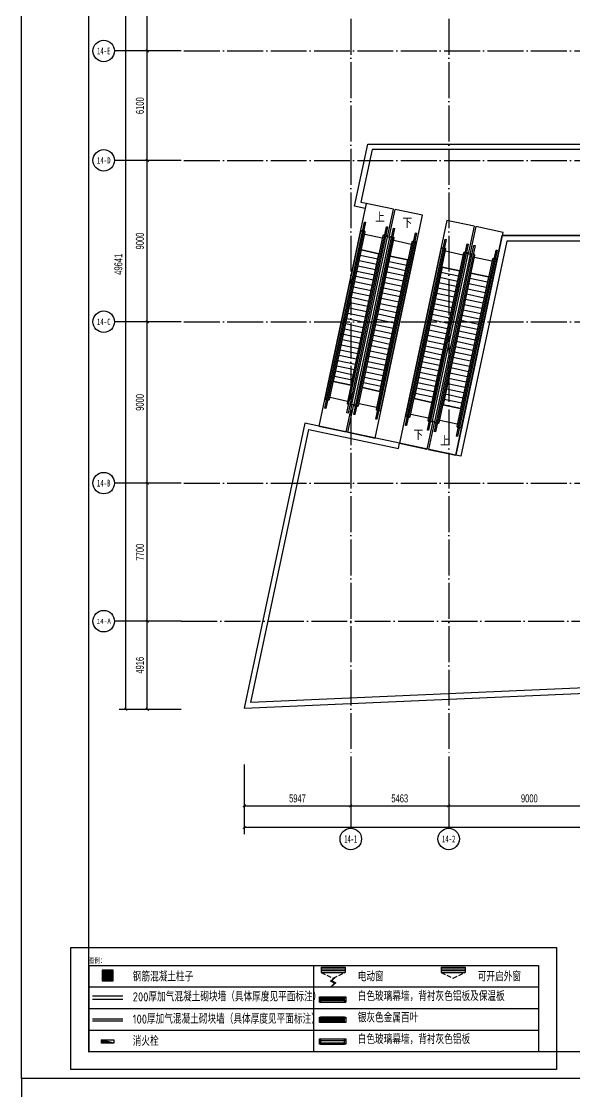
# Model space of a CAD drawing. Extents: x -409435 to 356702, y -107829 to 330904.
# Drawn here: x -18437 to 12425, y 241067 to 300749 of the extents above; entities that cross this region are included whole.
import ezdxf
from ezdxf.enums import TextEntityAlignment as Align
from ezdxf.xclip import XClip

# ---------------------------------------------------------------- set-up
doc = ezdxf.new("R2010")
doc.units = 0
doc.header["$LTSCALE"] = 1000
doc.header["$MEASUREMENT"] = 0
doc.header["$XCLIPFRAME"] = 0
for name, pattern in [('104-14# 核心筒$0$DOTE', [2.42, 2, -0.2, 0.02, -0.2]), ('X-平面图例$0$109-34 轴网$0$L1$0$$AUDIT_BAD_LTYPE1', [0]), ('X-平面图例$0$DASH', [0.35, 0.25, -0.1])]:
    doc.linetypes.add(name, pattern=pattern)
for name, color, linetype in [('104-14# 核心筒$0$01-标注_轴线坐标', 132, 'Continuous'), ('104-14# 核心筒$0$A_AXIS-轴线', 36, '104-14# 核心筒$0$DOTE'), ('104-14# 核心筒$0$AXIS_TEXT', 7, 'Continuous'), ('AXIS_TEXT', 7, 'Continuous'), ('PUB_HATCH', 8, 'Continuous'), ('X-104 14#平面$0$01-标注_符号', 200, 'Continuous'), ('X-104 14#平面$0$02-TEXT_标注', 130, 'Continuous'), ('X-104 14#平面$0$A-E_楼梯', 171, 'Continuous'), ('X-104 14#平面$0$A-O_屋面', 201, 'Continuous'), ('X-平面图例$0$03-表格_197', 197, 'Continuous'), ('X-平面图例$0$04-电动窗', 1, 'Continuous'), ('X-平面图例$0$A-0-图名图例', 2, 'Continuous'), ('X-平面图例$0$A-C_玻璃幕墙', 140, 'Continuous'), ('X-平面图例$0$A-金属背板', 40, 'Continuous'), ('X-平面图例$0$COLUMN', 4, 'Continuous'), ('X-平面图例$0$EQUIP_消火栓', 7, 'Continuous'), ('X-平面图例$0$WAL1', 30, 'Continuous')]:
    doc.layers.add(name, color=color, linetype=linetype)
doc.styles.add('104-14# 核心筒$0$_TCH_AXIS', font='STXIHEI_0.TTF', dxfattribs={"width": 0.8})
doc.styles.add('104-14# 核心筒$0$_TCH_DIM_T3', font='ros.shx', dxfattribs={"width": 0.705882, "bigfont": 'jd.shx'})
doc.styles.add('COMPLEX', font='COMPLEX')
doc.styles.add('X-104 14#平面$0$_TCH_DIM', font='ros.shx', dxfattribs={"width": 0.8, "bigfont": 'jd.shx'})
doc.styles.add('X-平面图例$0$HT_HWXH', font='STXIHEI_0.TTF', dxfattribs={"width": 0.8})
doc.styles.add('X-平面图例$0$Standard', font='gbenor.shx', dxfattribs={"bigfont": 'gbcbig.shx'})
doc.dimstyles.new('104-14# 核心筒$0$_TCH_ARCH&&150', dxfattribs={"dimtxt": 446.25, "dimasz": 150, "dimexe": 375, "dimexo": 450, "dimgap": 189.375, "dimtad": 1, "dimdec": 0, "dimzin": 0, "dimdsep": 46, "dimtxsty": '104-14# 核心筒$0$_TCH_DIM_T3', "dimblk": '104-14# 核心筒$0$_ArchTick', "dimcen": 0.09, "dimclrt": 7, "dimazin": 2, "dimtfac": 1, "dimtdec": 0, "dimtix": 1, "dimtmove": 2, "dimatfit": 3, "dimfxl": 0, "dimtolj": 1, "dimtzin": 0, "dimarcsym": 0})

# ---------------------------------------------------------------- blocks, each defined once
blk = doc.blocks.new('图框-A1+1-4')
for points, const_width in [([(0, 0), (1051, 0), (1051, 594), (0, 594)], 0.05), ([(976, 584), (25, 584), (25, 10), (976, 10)], 0.5)]:
    blk.add_lwpolyline(points, close=True, dxfattribs=dict(const_width=const_width))
at = {"const_width": 0.05}
blk.add_lwpolyline([(0, 297), (2, 297)], dxfattribs=at)
blk = doc.blocks.new('104-14# 核心筒$0$_ArchTick')
at = {"color": 0, "linetype": 'ByBlock', "const_width": 0.4}
blk.add_lwpolyline([(-0.5, -0.5), (0.5, 0.5)], dxfattribs=at)
blk = doc.blocks.new('*D2820')
at = {"layer": '104-14# 核心筒$0$01-标注_轴线坐标', "color": 0, "lineweight": -2, "transparency": 16777216}
for p, q in [((-6010, 259305), (-6010, 256630)), ((-63, 259305), (-63, 256630)), ((-6010, 257005), (-63, 257005))]:
    blk.add_line(p, q, dxfattribs=at)
at = {"layer": 'Defpoints', "color": 0, "transparency": 16777216}
for p in [(-6010, 259755), (-63, 259755), (-63, 257005)]:
    blk.add_point(p, dxfattribs=at)
at = {"layer": '104-14# 核心筒$0$01-标注_轴线坐标', "color": 0, "lineweight": -2, "transparency": 16777216, "xscale": 150, "yscale": 150, "zscale": 150, "rotation": 180}
blk.add_blockref('104-14# 核心筒$0$_ArchTick', (-6010, 257005), dxfattribs=at)
at = {"layer": '104-14# 核心筒$0$01-标注_轴线坐标', "color": 0, "lineweight": -2, "transparency": 16777216, "xscale": 150, "yscale": 150, "zscale": 150}
blk.add_blockref('104-14# 核心筒$0$_ArchTick', (-63, 257005), dxfattribs=at)
at = {"layer": '104-14# 核心筒$0$01-标注_轴线坐标', "color": 7, "transparency": 16777216, "insert": (-3036, 257417), "char_height": 446.2, "attachment_point": 5, "style": '104-14# 核心筒$0$_TCH_DIM_T3'}
blk.add_mtext('\\A1;5947', dxfattribs=at)
blk = doc.blocks.new('*D2821')
at = {"layer": '104-14# 核心筒$0$01-标注_轴线坐标', "color": 0, "lineweight": -2, "transparency": 16777216}
for p, q in [((-63, 259305), (-63, 256630)), ((5400, 259305), (5400, 256630)), ((-63, 257005), (5400, 257005))]:
    blk.add_line(p, q, dxfattribs=at)
at = {"layer": 'Defpoints', "color": 0, "transparency": 16777216}
for p in [(-63, 259755), (5400, 259755), (5400, 257005)]:
    blk.add_point(p, dxfattribs=at)
at = {"layer": '104-14# 核心筒$0$01-标注_轴线坐标', "color": 0, "lineweight": -2, "transparency": 16777216, "xscale": 150, "yscale": 150, "zscale": 150, "rotation": 180}
blk.add_blockref('104-14# 核心筒$0$_ArchTick', (-63, 257005), dxfattribs=at)
at = {"layer": '104-14# 核心筒$0$01-标注_轴线坐标', "color": 0, "lineweight": -2, "transparency": 16777216, "xscale": 150, "yscale": 150, "zscale": 150}
blk.add_blockref('104-14# 核心筒$0$_ArchTick', (5400, 257005), dxfattribs=at)
at = {"layer": '104-14# 核心筒$0$01-标注_轴线坐标', "color": 7, "transparency": 16777216, "insert": (2669, 257417), "char_height": 446.2, "attachment_point": 5, "style": '104-14# 核心筒$0$_TCH_DIM_T3'}
blk.add_mtext('\\A1;5463', dxfattribs=at)
blk = doc.blocks.new('*D2822')
at = {"layer": '104-14# 核心筒$0$01-标注_轴线坐标', "color": 0, "lineweight": -2, "transparency": 16777216}
for p, q in [((5400, 259305), (5400, 256630)), ((14400, 259305), (14400, 256630)), ((5400, 257005), (14400, 257005))]:
    blk.add_line(p, q, dxfattribs=at)
at = {"layer": 'Defpoints', "color": 0, "transparency": 16777216}
for p in [(5400, 259755), (14400, 259755), (14400, 257005)]:
    blk.add_point(p, dxfattribs=at)
at = {"layer": '104-14# 核心筒$0$01-标注_轴线坐标', "color": 0, "lineweight": -2, "transparency": 16777216, "xscale": 150, "yscale": 150, "zscale": 150, "rotation": 180}
blk.add_blockref('104-14# 核心筒$0$_ArchTick', (5400, 257005), dxfattribs=at)
at = {"layer": '104-14# 核心筒$0$01-标注_轴线坐标', "color": 0, "lineweight": -2, "transparency": 16777216, "xscale": 150, "yscale": 150, "zscale": 150}
blk.add_blockref('104-14# 核心筒$0$_ArchTick', (14400, 257005), dxfattribs=at)
at = {"layer": '104-14# 核心筒$0$01-标注_轴线坐标', "color": 7, "transparency": 16777216, "insert": (9900, 257417), "char_height": 446.2, "attachment_point": 5, "style": '104-14# 核心筒$0$_TCH_DIM_T3'}
blk.add_mtext('\\A1;9000', dxfattribs=at)
blk = doc.blocks.new('_AXISO')
blk.add_circle((0, 0), 0.5)
at = {"layer": 'AXIS_TEXT', "style": 'COMPLEX', "width": 1.041667}
blk.add_attdef('A', text='', height=0.56, dxfattribs=at).set_placement((-0.25, -0.28), (0.25, -0.28), align=Align.FIT)
blk = doc.blocks.new('*D2852')
at = {"layer": '104-14# 核心筒$0$01-标注_轴线坐标', "color": 0, "lineweight": -2, "transparency": 16777216}
for p, q in [((-9520, 267300), (-11788, 267300)), ((-11413, 262384), (-11413, 267300)), ((-9520, 262384), (-11788, 262384))]:
    blk.add_line(p, q, dxfattribs=at)
at = {"layer": 'Defpoints', "color": 0, "transparency": 16777216}
for p in [(-11413, 267300), (-9070, 267300), (-9070, 262384)]:
    blk.add_point(p, dxfattribs=at)
at = {"layer": '104-14# 核心筒$0$01-标注_轴线坐标', "color": 0, "lineweight": -2, "transparency": 16777216, "xscale": 150, "yscale": 150, "zscale": 150}
for p, rotation in [((-11413, 267300), 90), ((-11413, 262384), 270)]:
    blk.add_blockref('104-14# 核心筒$0$_ArchTick', p, dxfattribs=dict(at, rotation=rotation))
at = {"layer": '104-14# 核心筒$0$01-标注_轴线坐标', "color": 7, "transparency": 16777216, "insert": (-11825, 264842), "char_height": 446.2, "attachment_point": 5, "rotation": 90, "style": '104-14# 核心筒$0$_TCH_DIM_T3'}
blk.add_mtext('\\A1;4916', dxfattribs=at)
blk = doc.blocks.new('*D2853')
at = {"layer": '104-14# 核心筒$0$01-标注_轴线坐标', "color": 0, "lineweight": -2, "transparency": 16777216}
for p, q in [((-9520, 275000), (-11788, 275000)), ((-11413, 267300), (-11413, 275000)), ((-9520, 267300), (-11788, 267300))]:
    blk.add_line(p, q, dxfattribs=at)
at = {"layer": 'Defpoints', "color": 0, "transparency": 16777216}
for p in [(-11413, 275000), (-9070, 275000), (-9070, 267300)]:
    blk.add_point(p, dxfattribs=at)
at = {"layer": '104-14# 核心筒$0$01-标注_轴线坐标', "color": 0, "lineweight": -2, "transparency": 16777216, "xscale": 150, "yscale": 150, "zscale": 150}
for p, rotation in [((-11413, 275000), 90), ((-11413, 267300), 270)]:
    blk.add_blockref('104-14# 核心筒$0$_ArchTick', p, dxfattribs=dict(at, rotation=rotation))
at = {"layer": '104-14# 核心筒$0$01-标注_轴线坐标', "color": 7, "transparency": 16777216, "insert": (-11825, 271150), "char_height": 446.2, "attachment_point": 5, "rotation": 90, "style": '104-14# 核心筒$0$_TCH_DIM_T3'}
blk.add_mtext('\\A1;7700', dxfattribs=at)
blk = doc.blocks.new('*D2854')
at = {"layer": '104-14# 核心筒$0$01-标注_轴线坐标', "color": 0, "lineweight": -2, "transparency": 16777216}
for p, q in [((-9520, 284000), (-11788, 284000)), ((-11413, 275000), (-11413, 284000)), ((-9520, 275000), (-11788, 275000))]:
    blk.add_line(p, q, dxfattribs=at)
at = {"layer": 'Defpoints', "color": 0, "transparency": 16777216}
for p in [(-11413, 284000), (-9070, 284000), (-9070, 275000)]:
    blk.add_point(p, dxfattribs=at)
at = {"layer": '104-14# 核心筒$0$01-标注_轴线坐标', "color": 0, "lineweight": -2, "transparency": 16777216, "xscale": 150, "yscale": 150, "zscale": 150}
for p, rotation in [((-11413, 284000), 90), ((-11413, 275000), 270)]:
    blk.add_blockref('104-14# 核心筒$0$_ArchTick', p, dxfattribs=dict(at, rotation=rotation))
at = {"layer": '104-14# 核心筒$0$01-标注_轴线坐标', "color": 7, "transparency": 16777216, "insert": (-11825, 279500), "char_height": 446.2, "attachment_point": 5, "rotation": 90, "style": '104-14# 核心筒$0$_TCH_DIM_T3'}
blk.add_mtext('\\A1;9000', dxfattribs=at)
blk = doc.blocks.new('*D2855')
at = {"layer": '104-14# 核心筒$0$01-标注_轴线坐标', "color": 0, "lineweight": -2, "transparency": 16777216}
for p, q in [((-9520, 293000), (-11788, 293000)), ((-11413, 284000), (-11413, 293000)), ((-9520, 284000), (-11788, 284000))]:
    blk.add_line(p, q, dxfattribs=at)
at = {"layer": 'Defpoints', "color": 0, "transparency": 16777216}
for p in [(-11413, 293000), (-9070, 293000), (-9070, 284000)]:
    blk.add_point(p, dxfattribs=at)
at = {"layer": '104-14# 核心筒$0$01-标注_轴线坐标', "color": 0, "lineweight": -2, "transparency": 16777216, "xscale": 150, "yscale": 150, "zscale": 150}
for p, rotation in [((-11413, 293000), 90), ((-11413, 284000), 270)]:
    blk.add_blockref('104-14# 核心筒$0$_ArchTick', p, dxfattribs=dict(at, rotation=rotation))
at = {"layer": '104-14# 核心筒$0$01-标注_轴线坐标', "color": 7, "transparency": 16777216, "insert": (-11825, 288500), "char_height": 446.2, "attachment_point": 5, "rotation": 90, "style": '104-14# 核心筒$0$_TCH_DIM_T3'}
blk.add_mtext('\\A1;9000', dxfattribs=at)
blk = doc.blocks.new('*D2856')
at = {"layer": '104-14# 核心筒$0$01-标注_轴线坐标', "color": 0, "lineweight": -2, "transparency": 16777216}
for p, q in [((-9520, 299100), (-11788, 299100)), ((-11413, 293000), (-11413, 299100)), ((-9520, 293000), (-11788, 293000))]:
    blk.add_line(p, q, dxfattribs=at)
at = {"layer": 'Defpoints', "color": 0, "transparency": 16777216}
for p in [(-11413, 299100), (-9070, 299100), (-9070, 293000)]:
    blk.add_point(p, dxfattribs=at)
at = {"layer": '104-14# 核心筒$0$01-标注_轴线坐标', "color": 0, "lineweight": -2, "transparency": 16777216, "xscale": 150, "yscale": 150, "zscale": 150}
for p, rotation in [((-11413, 299100), 90), ((-11413, 293000), 270)]:
    blk.add_blockref('104-14# 核心筒$0$_ArchTick', p, dxfattribs=dict(at, rotation=rotation))
at = {"layer": '104-14# 核心筒$0$01-标注_轴线坐标', "color": 7, "transparency": 16777216, "insert": (-11825, 296050), "char_height": 446.2, "attachment_point": 5, "rotation": 90, "style": '104-14# 核心筒$0$_TCH_DIM_T3'}
blk.add_mtext('\\A1;6100', dxfattribs=at)
blk = doc.blocks.new('*D2857')
at = {"layer": '104-14# 核心筒$0$01-标注_轴线坐标', "color": 0, "lineweight": -2, "transparency": 16777216}
for p, q in [((-9520, 308100), (-11788, 308100)), ((-11413, 299100), (-11413, 308100)), ((-9520, 299100), (-11788, 299100))]:
    blk.add_line(p, q, dxfattribs=at)
at = {"layer": 'Defpoints', "color": 0, "transparency": 16777216}
for p in [(-11413, 308100), (-9070, 308100), (-9070, 299100)]:
    blk.add_point(p, dxfattribs=at)
at = {"layer": '104-14# 核心筒$0$01-标注_轴线坐标', "color": 0, "lineweight": -2, "transparency": 16777216, "xscale": 150, "yscale": 150, "zscale": 150}
for p, rotation in [((-11413, 308100), 90), ((-11413, 299100), 270)]:
    blk.add_blockref('104-14# 核心筒$0$_ArchTick', p, dxfattribs=dict(at, rotation=rotation))
at = {"layer": '104-14# 核心筒$0$01-标注_轴线坐标', "color": 7, "transparency": 16777216, "insert": (-11825, 303600), "char_height": 446.2, "attachment_point": 5, "rotation": 90, "style": '104-14# 核心筒$0$_TCH_DIM_T3'}
blk.add_mtext('\\A1;9000', dxfattribs=at)
blk = doc.blocks.new('*D2876')
at = {"layer": '104-14# 核心筒$0$01-标注_轴线坐标', "color": 0, "lineweight": -2, "transparency": 16777216}
for p, q in [((-6010, 259305), (-6010, 255430)), ((120742, 259305), (120742, 255430)), ((-6010, 255805), (120742, 255805))]:
    blk.add_line(p, q, dxfattribs=at)
at = {"layer": 'Defpoints', "color": 0, "transparency": 16777216}
for p in [(-6010, 259755), (120742, 259755), (120742, 255805)]:
    blk.add_point(p, dxfattribs=at)
at = {"layer": '104-14# 核心筒$0$01-标注_轴线坐标', "color": 0, "lineweight": -2, "transparency": 16777216, "xscale": 150, "yscale": 150, "zscale": 150, "rotation": 180}
blk.add_blockref('104-14# 核心筒$0$_ArchTick', (-6010, 255805), dxfattribs=at)
at = {"layer": '104-14# 核心筒$0$01-标注_轴线坐标', "color": 0, "lineweight": -2, "transparency": 16777216, "xscale": 150, "yscale": 150, "zscale": 150}
blk.add_blockref('104-14# 核心筒$0$_ArchTick', (120742, 255805), dxfattribs=at)
at = {"layer": '104-14# 核心筒$0$01-标注_轴线坐标', "color": 7, "transparency": 16777216, "insert": (57366, 256217), "char_height": 446.2, "attachment_point": 5, "style": '104-14# 核心筒$0$_TCH_DIM_T3'}
blk.add_mtext('\\A1;126752', dxfattribs=at)
blk = doc.blocks.new('*D2878')
at = {"layer": '104-14# 核心筒$0$01-标注_轴线坐标', "color": 0, "lineweight": -2, "transparency": 16777216}
for p, q in [((-9520, 312025), (-12988, 312025)), ((-12613, 262384), (-12613, 312025)), ((-9520, 262384), (-12988, 262384))]:
    blk.add_line(p, q, dxfattribs=at)
at = {"layer": 'Defpoints', "color": 0, "transparency": 16777216}
for p in [(-12613, 312025), (-9070, 312025), (-9070, 262384)]:
    blk.add_point(p, dxfattribs=at)
at = {"layer": '104-14# 核心筒$0$01-标注_轴线坐标', "color": 0, "lineweight": -2, "transparency": 16777216, "xscale": 150, "yscale": 150, "zscale": 150}
for p, rotation in [((-12613, 312025), 90), ((-12613, 262384), 270)]:
    blk.add_blockref('104-14# 核心筒$0$_ArchTick', p, dxfattribs=dict(at, rotation=rotation))
at = {"layer": '104-14# 核心筒$0$01-标注_轴线坐标', "color": 7, "transparency": 16777216, "insert": (-13025, 287204), "char_height": 446.2, "attachment_point": 5, "rotation": 90, "style": '104-14# 核心筒$0$_TCH_DIM_T3'}
blk.add_mtext('\\A1;49641', dxfattribs=at)
blk = doc.blocks.new('X-平面图例$0$$WINLIB2D$00000039')
at = {"color": 0}
for points in [[(-0.5, 0.5), (-0.5, -0.5)], [(0.5, 0.5), (-0.5, 0.5)], [(0.5, -0.5), (0.5, 0.5)], [(-0.5, 0.167), (0.5, 0.167)], [(-0.452, -0.167), (-0.5, 0.084)], [(-0.384, -0.167), (-0.448, 0.167)], [(-0.316, -0.167), (-0.38, 0.167)], [(-0.248, -0.167), (-0.312, 0.167)], [(-0.18, -0.167), (-0.244, 0.167)], [(-0.112, -0.167), (-0.176, 0.167)], [(-0.044, -0.167), (-0.108, 0.167)], [(0.024, -0.167), (-0.04, 0.167)], [(0.092, -0.167), (0.028, 0.167)], [(0.16, -0.167), (0.096, 0.167)], [(0.228, -0.167), (0.164, 0.167)], [(0.296, -0.167), (0.232, 0.167)], [(0.364, -0.167), (0.3, 0.167)], [(0.432, -0.167), (0.368, 0.167)], [(0.5, -0.167), (0.436, 0.167)], [(-0.5, -0.167), (0.5, -0.167)], [(0.5, -0.5), (-0.5, -0.5)]]:
    blk.add_lwpolyline(points, dxfattribs=at)
blk = doc.blocks.new('X-平面图例$0$$LinePat$岩棉板')
at = {"color": 0}
for p, q in [((0, -17), (12, -67)), ((12, -67), (24, -17))]:
    blk.add_line(p, q, dxfattribs=at)
for centre, start, end in [((12, -17), 0, 180), ((0, -67), 270, 0), ((24, -67), 180, 270)]:
    blk.add_arc(centre, 12, start, end, dxfattribs=at)
at = {"layer": 'Defpoints'}
blk.add_point((0, 0), dxfattribs=at)
at = {"layer": 'Defpoints', "color": 0}
blk.add_point((24, -84), dxfattribs=at)
blk = doc.blocks.new('X-平面图例$0$ii')
blk.add_lwpolyline([(-1340, 0), (0, 0), (0, -150), (-1340, -150)], close=True)
at = {"color": 8, "xscale": -1.801075267316308, "yscale": 1.782568518697715, "zscale": 1.782568518697715}
for p in [(-1297, 0), (-1254, 0), (-1210, 0), (-1167, 0), (-1124, 0), (-1081, 0), (-1037, 0), (-994, 0), (-951, 0), (-908, 0), (-865, 0), (-821, 0), (-778, 0), (-735, 0), (-692, 0), (-648, 0), (-605, 0), (-562, 0), (-519, 0), (-475, 0), (-432, 0), (-389, 0), (-346, 0), (-303, 0), (-259, 0), (-216, 0), (-173, 0), (-130, 0), (-86, 0), (-43, 0), (0, 0)]:
    blk.add_blockref('X-平面图例$0$$LinePat$岩棉板', p, dxfattribs=at)
blk = doc.blocks.new('X-平面图例$0$$TCHSYS$WIN2D')
for p, q in [((-0.5, 0.5), (0.5, 0.5)), ((-0.5, 0.5), (-0.5, -0.5)), ((0.5, 0.5), (0.5, -0.5)), ((0.5, 0.167), (-0.5, 0.167)), ((0.5, -0.167), (-0.5, -0.167)), ((-0.5, -0.5), (0.5, -0.5))]:
    blk.add_line(p, q)
blk = doc.blocks.new('X-平面图例$0$开启扇')
at = {"layer": 'X-平面图例$0$04-电动窗'}
h = blk.add_hatch(color=1, dxfattribs=at)
h.dxf.hatch_style = 1
h.paths.add_polyline_path([(771, 319), (600, 508), (817, 625), (569, 845), (738, 635), (521, 518)])
at = {"linetype": 'X-平面图例$0$DASH'}
blk.add_lwpolyline([(0, 50), (670, 350), (1340, 50)], dxfattribs=at)
at = {"layer": 'X-平面图例$0$04-电动窗', "color": 1}
blk.add_lwpolyline([(771, 319), (600, 508), (817, 625), (569, 845), (738, 635), (521, 518), (771, 319)], close=True, dxfattribs=at)
at = {"xscale": -1340, "yscale": 300, "zscale": 1340, "rotation": 180}
blk.add_blockref('X-平面图例$0$$TCHSYS$WIN2D', (670, -100), dxfattribs=at)
blk = doc.blocks.new('_FZH')
blk.add_lwpolyline([(-0.5, -0.5), (0.5, -0.5), (0.5, 0.5), (-0.5, 0.5)], close=True)
at = {"layer": 'PUB_HATCH'}
blk.add_solid([(-0.5, -0.5), (0.5, -0.5), (-0.5, 0.5), (0.5, 0.5)], dxfattribs=at)
blk = doc.blocks.new('X-平面图例$0$$TwtSys$00000434')
for p, q in [((-0.5, 0.5), (-0.5, -0.5)), ((-0.5, -0.5), (0.5, 0.5)), ((0.5, 0.5), (-0.5, 0.5)), ((0.5, -0.5), (0.5, 0.5)), ((-0.5, -0.5), (0.5, -0.5))]:
    blk.add_line(p, q)
blk.add_solid([(0.5, -0.5), (0.5, 0.5), (-0.5, -0.5)])
blk = doc.blocks.new('X-平面图例')
at = {"layer": 'Defpoints'}
blk.add_lwpolyline([(0, 6800), (27101, 6800), (27101, 0), (0, 0)], close=True, dxfattribs=at)
at = {"layer": 'X-平面图例$0$03-表格_197'}
for p, q in [((1000, 5800), (26101, 5800)), ((1000, 5800), (1000, 1000)), ((13550, 5800), (13550, 1000)), ((26101, 5800), (26101, 1000)), ((1000, 4600), (26101, 4600)), ((1000, 3400), (26101, 3400)), ((1000, 2200), (26101, 2200)), ((1000, 1000), (26101, 1000))]:
    blk.add_line(p, q, dxfattribs=at)
at = {"layer": 'X-平面图例$0$A-C_玻璃幕墙'}
for p, q in [((13877, 4055), (15337, 4055)), ((13937, 1711), (15277, 1711)), ((13937, 1411), (15277, 1411))]:
    blk.add_line(p, q, dxfattribs=at)
at = {"layer": 'X-平面图例$0$A-C_玻璃幕墙', "linetype": 'X-平面图例$0$DASH'}
blk.add_lwpolyline([(20660, 5400), (21330, 5100), (22000, 5400)], dxfattribs=at)
at = {"layer": 'X-平面图例$0$A-C_玻璃幕墙'}
for points in [[(13877, 4055), (15337, 4055)], [(13937, 3755), (13877, 3755), (13877, 4055), (13937, 4055), (13937, 3755)], [(13877, 4005), (15337, 4005)], [(13877, 3855), (15337, 3855)], [(13877, 3755), (15337, 3755)], [(15337, 3755), (15277, 3755), (15277, 4055), (15337, 4055), (15337, 3755)], [(15337, 2861), (13877, 2861)], [(13877, 1611), (15337, 1611)], [(13877, 1461), (15337, 1461)]]:
    blk.add_lwpolyline(points, dxfattribs=at)
for points in [[(13877, 2911), (13937, 2911), (13937, 2611), (13877, 2611)], [(15277, 2911), (15337, 2911), (15337, 2611), (15277, 2611)], [(13877, 1711), (13937, 1711), (13937, 1411), (13877, 1411)], [(15277, 1711), (15337, 1711), (15337, 1411), (15277, 1411)]]:
    blk.add_lwpolyline(points, close=True, dxfattribs=at)
at = {"layer": 'X-平面图例$0$A-金属背板'}
for points in [[(13937, 4005), (15277, 4005)], [(13937, 3855), (15277, 3855)]]:
    blk.add_lwpolyline(points, dxfattribs=at)
blk.add_lwpolyline([(15277, 1477), (15277, 1461), (13937, 1461), (13937, 1477)], close=True, dxfattribs=at)
at = {"layer": 'X-平面图例$0$WAL1'}
for p, q in [((2905, 4095), (1209, 4095)), ((2905, 3895), (1209, 3895)), ((2905, 2802), (1209, 2802)), ((2905, 2702), (1209, 2702))]:
    blk.add_line(p, q, dxfattribs=at)
at = {"layer": 'X-平面图例$0$A-C_玻璃幕墙', "linetype": 'X-平面图例$0$109-34 轴网$0$L1$0$$AUDIT_BAD_LTYPE1', "xscale": -1, "rotation": 180}
blk.add_blockref('X-平面图例$0$开启扇', (13967, 5450), dxfattribs=at)
at = {"layer": 'X-平面图例$0$A-C_玻璃幕墙', "linetype": 'X-平面图例$0$109-34 轴网$0$L1$0$$AUDIT_BAD_LTYPE1', "xscale": 1340, "yscale": 300, "zscale": 1340}
blk.add_blockref('X-平面图例$0$$TCHSYS$WIN2D', (21330, 5550), dxfattribs=at)
at = {"layer": 'X-平面图例$0$A-C_玻璃幕墙', "xscale": -1}
blk.add_blockref('X-平面图例$0$ii', (13937, 4005), dxfattribs=at)
at = {"layer": 'X-平面图例$0$A-C_玻璃幕墙', "xscale": 1340, "yscale": 300.0000000000001, "zscale": -1340}
blk.add_blockref('X-平面图例$0$$WINLIB2D$00000039', (14607, 2761), dxfattribs=at)
at = {"layer": 'X-平面图例$0$COLUMN', "xscale": 600, "yscale": 600, "zscale": 600}
blk.add_blockref('_FZH', (2057, 5241), dxfattribs=at)
at = {"layer": 'X-平面图例$0$EQUIP_消火栓', "xscale": 700, "yscale": -180, "zscale": 700, "rotation": 180}
blk.add_blockref('X-平面图例$0$$TwtSys$00000434', (2057, 1556), dxfattribs=at)
at = {"style": 'X-平面图例$0$Standard'}
for s, height, p in [('钢筋混凝土柱子', 482.3, (3459, 4915)), ('电动窗', 482.3, (16010, 4921)), ('可开启外窗', 482.3, (22703, 4921)), ('200', 500, (3459, 3800)), ('厚加气混凝土砌块墙（具体厚度见平面标注）', 482.27, (4334, 3800)), ('白色玻璃幕墙，背衬灰色铝板及保温板', 482.27, (16010, 3828)), ('100', 500, (3459, 2558)), ('厚加气混凝土砌块墙（具体厚度见平面标注）', 482.27, (4251, 2558)), ('银灰色金属百叶', 482.3, (16010, 2628)), ('消火栓', 482.3, (3459, 1321)), ('白色玻璃幕墙，背衬灰色铝板', 482.27, (16010, 1428))]:
    blk.add_text(s, height=height, dxfattribs=at).set_placement(p)
at = {"layer": 'X-平面图例$0$A-0-图名图例', "style": 'X-平面图例$0$HT_HWXH', "width": 0.8}
blk.add_text('图例：', height=290.1, dxfattribs=at).set_placement((988, 5938))
blk = doc.blocks.new('104-14# 核心筒')
at = {"layer": '104-14# 核心筒$0$01-标注_轴线坐标'}
for p, q in [((-9907.7, 299100), (-13243.8, 299100)), ((-9907.7, 293000), (-13243.8, 293000)), ((-9907.7, 284000), (-13243.8, 284000)), ((-9907.7, 275000), (-13243.8, 275000)), ((-9907.7, 267300), (-13243.8, 267300)), ((-62.7, 259754.9), (-62.7, 255754.9)), ((5400, 259754.9), (5400, 255754.9))]:
    blk.add_line(p, q, dxfattribs=at)
at = {"layer": '104-14# 核心筒$0$A_AXIS-轴线'}
for p, q in [((-62.7, 317833.6), (-62.7, 259754.9)), ((5400, 317833.6), (5400, 259754.9)), ((-9370.1, 299100), (120259.9, 299100)), ((-9370.1, 293000), (120259.9, 293000)), ((-9370.1, 284000), (120259.9, 284000)), ((-9370.1, 275000), (120259.9, 275000)), ((-9520, 267300), (59400, 267300))]:
    blk.add_line(p, q, dxfattribs=at)
at = {"layer": '104-14# 核心筒$0$01-标注_轴线坐标'}
ref = blk.add_blockref('_AXISO', (-13843.8, 299100), dxfattribs=dict(at, xscale=1200, yscale=1200, zscale=1200))
ref.add_attrib('A', '14-E', dxfattribs={"layer": '104-14# 核心筒$0$AXIS_TEXT', "height": 382.63, "style": '104-14# 核心筒$0$_TCH_AXIS', "width": 0.923518}).set_placement((-14217.7, 298908.7), (-13469.9, 298908.7), align=Align.FIT)
ref = blk.add_blockref('_AXISO', (-13843.8, 293000), dxfattribs=dict(at, xscale=1200, yscale=1200, zscale=1200))
ref.add_attrib('A', '14-D', dxfattribs={"layer": '104-14# 核心筒$0$AXIS_TEXT', "height": 352.49, "style": '104-14# 核心筒$0$_TCH_AXIS', "width": 0.92479}).set_placement((-14225, 292823.8), (-13462.6, 292823.8), align=Align.FIT)
ref = blk.add_blockref('_AXISO', (-13843.8, 284000), dxfattribs=dict(at, xscale=1200, yscale=1200, zscale=1200))
ref.add_attrib('A', '14-C', dxfattribs={"layer": '104-14# 核心筒$0$AXIS_TEXT', "height": 350.32, "style": '104-14# 核心筒$0$_TCH_AXIS', "width": 0.90321}).set_placement((-14225.5, 283824.8), (-13462.1, 283824.8), align=Align.FIT)
ref = blk.add_blockref('_AXISO', (-13843.8, 275000), dxfattribs=dict(at, xscale=1200, yscale=1200, zscale=1200))
ref.add_attrib('A', '14-B', dxfattribs={"layer": '104-14# 核心筒$0$AXIS_TEXT', "height": 379.28, "style": '104-14# 核心筒$0$_TCH_AXIS', "width": 0.916172}).set_placement((-14218.5, 274810.4), (-13469, 274810.4), align=Align.FIT)
ref = blk.add_blockref('_AXISO', (-13843.8, 267300), dxfattribs=dict(at, xscale=1200, yscale=1200, zscale=1200))
ref.add_attrib('A', '14-A', dxfattribs={"layer": '104-14# 核心筒$0$AXIS_TEXT', "height": 271.05, "style": '104-14# 核心筒$0$_TCH_AXIS', "width": 1.256422}).set_placement((-14241.3, 267164.5), (-13446.3, 267164.5), align=Align.FIT)
ref = blk.add_blockref('_AXISO', (-62.7, 255154.9), dxfattribs=dict(at, xscale=1200, yscale=1200, zscale=1200))
ref.add_attrib('A', '14-1', dxfattribs={"layer": '104-14# 核心筒$0$AXIS_TEXT', "height": 414.04, "style": '104-14# 核心筒$0$_TCH_AXIS', "width": 0.826616}).set_placement((-428.1, 254947.9), (302.7, 254947.9), align=Align.FIT)
ref = blk.add_blockref('_AXISO', (5400, 255154.9), dxfattribs=dict(at, xscale=1200, yscale=1200, zscale=1200))
ref.add_attrib('A', '14-2', dxfattribs={"layer": '104-14# 核心筒$0$AXIS_TEXT', "height": 379.62, "style": '104-14# 核心筒$0$_TCH_AXIS', "width": 0.924344}).set_placement((5025.3, 254965.1), (5774.7, 254965.1), align=Align.FIT)
for p1, p2, distance, picture, middle in [((-9070, 262383.6), (-9070, 312025), 3542.6, '*D2878', (-13025.1, 287204.3)), ((-9070, 299100), (-9070, 308100), 2342.6, '*D2857', (-11825.1, 303600)), ((-9070, 293000), (-9070, 299100), 2342.6, '*D2856', (-11825.1, 296050)), ((-9070, 284000), (-9070, 293000), 2342.6, '*D2855', (-11825.1, 288500)), ((-9070, 275000), (-9070, 284000), 2342.6, '*D2854', (-11825.1, 279500)), ((-9070, 267300), (-9070, 275000), 2342.6, '*D2853', (-11825.1, 271150)), ((-9070, 262383.6), (-9070, 267300), 2342.6, '*D2852', (-11825.1, 264841.8)), ((-6009.8, 259754.9), (-62.7, 259754.9), -2750, '*D2820', (-3036.2, 257417.4)), ((-6009.8, 259754.9), (120741.8, 259754.9), -3950, '*D2876', (57366, 256217.4)), ((-62.7, 259754.9), (5400, 259754.9), -2750, '*D2821', (2668.6, 257417.4)), ((5400, 259754.9), (14400, 259754.9), -2750, '*D2822', (9900, 257417.4))]:
    dim = blk.add_aligned_dim(p1=p1, p2=p2, distance=distance, dimstyle='104-14# 核心筒$0$_TCH_ARCH&&150', dxfattribs=at)
    dim.commit()
    dim.dimension.update_dxf_attribs({"geometry": picture, "text_midpoint": middle})
blk = doc.blocks.new('X-104 14#平面')
for points in [[(139216.5, 241800), (-18433.5, 241800), (-18433.5, 330900), (139216.5, 330900)], [(-18433.5, 152700), (139216.5, 152700), (139216.5, 241800), (-18433.5, 241800)]]:
    blk.add_lwpolyline(points, close=True)
at = {"layer": 'X-104 14#平面$0$01-标注_符号'}
for points in [[(-475.2, 280856.2, 0, 0, 0), (1251.6, 288980.2, 120, 0, 0), (1345.1, 289420.3, 0, 0, 0)], [(2957.1, 289077.7, 0, 0, 0), (1230.3, 280953.7, 120, 0, 0), (1136.8, 280513.5, 0, 0, 0)], [(3638.5, 278084.8, 0, 0, 0), (5365.3, 286208.8, 120, 0, 0), (5458.8, 286649, 0, 0, 0)], [(7070.8, 286306.3, 0, 0, 0), (5344, 278182.3, 120, 0, 0), (5250.5, 277742.2, 0, 0, 0)]]:
    blk.add_lwpolyline(points, format="xyseb", dxfattribs=at)
at = {"layer": 'X-104 14#平面$0$A-E_楼梯'}
for p, q in [((805.2, 290602.9), (-1835.3, 278180.5)), ((2319.4, 290281.1), (805.2, 290602.9)), ((1990.8, 288735.1), (2319.4, 290281.1)), ((2088.6, 288714.3), (2417.2, 290260.3)), ((3931.4, 289938.4), (2417.2, 290260.3)), ((-1505.6, 279178.2), (700.5, 289557.3)), ((759.2, 289544.9), (-1446.9, 279165.7)), ((700.5, 289557.3), (759.2, 289544.9)), ((1290.9, 277516), (3931.4, 289938.4)), ((5304.7, 289646.5), (2664.2, 277224.1)), ((6818.9, 289324.7), (5304.7, 289646.5)), ((-1478.3, 279720.4), (505, 289050.9)), ((-1241.4, 279656.5), (747.4, 289013)), ((-275.1, 278916.7), (1931, 289295.8)), ((1989.7, 289283.3), (-216.4, 278904.2)), ((106.4, 278835.6), (2312.5, 289214.7)), ((2371.2, 289202.2), (165.1, 278823.1)), ((505, 289050.9), (607, 289117.2)), ((747.4, 289013), (665.7, 289104.7)), ((719.8, 288883.1), (1697.9, 288675.2)), ((1336.9, 278574), (3543, 288953.2)), ((3601.7, 288940.7), (1395.6, 278561.6)), ((1931, 289295.8), (1989.7, 289283.3)), ((2312.5, 289214.7), (2371.2, 289202.2)), ((3543, 288953.2), (3601.7, 288940.7)), ((5790.4, 276559.6), (8430.9, 288982)), ((6818.9, 289324.7), (6490.3, 287778.7)), ((6916.7, 289303.9), (6588.1, 287757.9)), ((8430.9, 288982), (6916.7, 289303.9)), ((1725.5, 288805), (-263.3, 279448.6)), ((1962.4, 288741.1), (-20.9, 279410.6)), ((133.7, 279377.7), (2117, 288708.3)), ((370.6, 279313.8), (2359.4, 288670.3)), ((3337.5, 288462.4), (1348.7, 279105.9)), ((3574.4, 288398.5), (1591.1, 279068)), ((1837.5, 288855.6), (1725.5, 288805)), ((1896.2, 288843.1), (1962.4, 288741.1)), ((1962.4, 288741.1), (2117, 288708.3)), ((2117, 288708.3), (2219, 288774.5)), ((2359.4, 288670.3), (2277.7, 288762.1)), ((2331.8, 288540.5), (3309.9, 288332.6)), ((2993.9, 278221.8), (5200, 288600.9)), ((5258.7, 288588.5), (3052.6, 278209.4)), ((3449.5, 288513), (3337.5, 288462.4)), ((3508.2, 288500.5), (3574.4, 288398.5)), ((4224.4, 277960.3), (6430.5, 288339.4)), ((6489.2, 288326.9), (4283.1, 277947.8)), ((5200, 288600.9), (5258.7, 288588.5)), ((6430.5, 288339.4), (6489.2, 288326.9)), ((-1026.7, 280666.7), (532.7, 288002.8)), ((-48.5, 280458.8), (1510.8, 287794.9)), ((470.3, 287709.3), (1448.4, 287501.4)), ((532.7, 288002.8), (1510.8, 287794.9)), ((1510.8, 287794.9), (532.7, 288002.8)), ((3021.2, 278764), (5004.5, 288094.5)), ((3258.1, 278700.1), (5246.9, 288056.6)), ((6225, 287848.7), (4236.2, 278492.2)), ((6461.9, 287784.8), (4478.6, 278454.2)), ((4605.9, 277879.2), (6812, 288258.3)), ((4633.2, 278421.4), (6616.4, 287751.9)), ((6870.7, 288245.8), (4664.5, 277866.7)), ((4870.1, 278357.5), (6858.8, 287713.9)), ((5004.5, 288094.5), (5106.5, 288160.8)), ((5246.9, 288056.6), (5165.1, 288148.3)), ((6197.4, 287718.8), (5219.3, 287926.7)), ((5836.4, 277617.6), (8042.5, 287996.8)), ((8101.2, 287984.3), (5895.1, 277605.2)), ((6337, 287899.2), (6225, 287848.7)), ((6395.7, 287886.8), (6461.9, 287784.8)), ((6616.4, 287751.9), (6461.9, 287784.8)), ((6616.4, 287751.9), (6718.4, 287818.1)), ((6858.8, 287713.9), (6777.1, 287805.7)), ((6812, 288258.3), (6870.7, 288245.8)), ((8042.5, 287996.8), (8101.2, 287984.3)), ((345.5, 287122.4), (1323.7, 286914.5)), ((407.9, 287415.9), (1386.1, 287208)), ((585.3, 280324), (2144.6, 287660.1)), ((1563.5, 280116.1), (3122.8, 287452.2)), ((2019.9, 287073.2), (2998, 286865.3)), ((2082.3, 287366.7), (3060.4, 287158.8)), ((2144.6, 287660.1), (3122.8, 287452.2)), ((3122.8, 287452.2), (2144.6, 287660.1)), ((7837, 287506), (5848.2, 278149.5)), ((8073.9, 287442.1), (6090.6, 278111.6)), ((7809.4, 287376.2), (6831.2, 287584.1)), ((7949, 287556.6), (7837, 287506)), ((8007.6, 287544.1), (8073.9, 287442.1)), ((220.8, 286535.6), (1198.9, 286327.6)), ((283.2, 286829), (1261.3, 286621.1)), ((1895.1, 286486.4), (2873.3, 286278.4)), ((1957.5, 286779.8), (2935.7, 286571.9)), ((5032.1, 287046.4), (3472.8, 279710.3)), ((6010.3, 286838.5), (4450.9, 279502.4)), ((5947.9, 286545), (4969.8, 286752.9)), ((6010.3, 286838.5), (5032.1, 287046.4)), ((5032.1, 287046.4), (6010.3, 286838.5)), ((6644.1, 286703.7), (5084.8, 279367.6)), ((7622.3, 286495.8), (6062.9, 279159.7)), ((7622.3, 286495.8), (6644.1, 286703.7)), ((6644.1, 286703.7), (7622.3, 286495.8)), ((96, 285948.7), (1074.2, 285740.8)), ((158.4, 286242.1), (1136.6, 286034.2)), ((1770.4, 285899.5), (2748.5, 285691.6)), ((1832.8, 286192.9), (2810.9, 285985)), ((5823.2, 285958.1), (4845, 286166)), ((5885.5, 286251.6), (4907.4, 286459.5)), ((7497.5, 285908.9), (6519.4, 286116.9)), ((7559.9, 286202.4), (6581.7, 286410.3)), ((-28.7, 285361.8), (949.4, 285153.9)), ((33.7, 285655.2), (1011.8, 285447.3)), ((1645.7, 285312.6), (2623.8, 285104.7)), ((1708, 285606), (2686.2, 285398.1)), ((5636, 285077.8), (4657.9, 285285.7)), ((5698.4, 285371.2), (4720.3, 285579.2)), ((5760.8, 285664.7), (4782.6, 285872.6)), ((7372.8, 285322.1), (6394.6, 285530)), ((7435.1, 285615.5), (6457, 285823.4)), ((-153.5, 284774.9), (824.7, 284567)), ((-91.1, 285068.3), (887.1, 284860.4)), ((1520.9, 284725.7), (2499.1, 284517.8)), ((1583.3, 285019.1), (2561.4, 284811.2)), ((5511.3, 284490.9), (4533.1, 284698.8)), ((5573.7, 284784.4), (4595.5, 284992.3)), ((7248, 284735.2), (6269.9, 284943.1)), ((7310.4, 285028.6), (6332.3, 285236.5)), ((-278.2, 284188), (699.9, 283980.1)), ((-215.8, 284481.4), (762.3, 284273.5)), ((1396.2, 284138.8), (2374.3, 283930.9)), ((1458.5, 284432.3), (2436.7, 284224.3)), ((5386.5, 283904), (4408.4, 284111.9)), ((5448.9, 284197.5), (4470.8, 284405.4)), ((7123.3, 284148.3), (6145.1, 284356.2)), ((7185.7, 284441.7), (6207.5, 284649.6)), ((-402.9, 283601.1), (575.2, 283393.2)), ((-340.6, 283894.6), (637.6, 283686.6)), ((1271.4, 283551.9), (2249.6, 283344)), ((1333.8, 283845.4), (2311.9, 283637.5)), ((5261.8, 283317.1), (4283.7, 283525.1)), ((5324.2, 283610.6), (4346, 283818.5)), ((6998.5, 283561.4), (6020.4, 283769.3)), ((7060.9, 283854.8), (6082.8, 284062.7)), ((-527.7, 283014.2), (450.5, 282806.3)), ((-465.3, 283307.7), (512.8, 283099.8)), ((1146.7, 282965), (2124.8, 282757.1)), ((1209, 283258.5), (2187.2, 283050.6)), ((5137.1, 282730.3), (4158.9, 282938.2)), ((5199.4, 283023.7), (4221.3, 283231.6)), ((6873.8, 282974.5), (5895.6, 283182.4)), ((6936.2, 283267.9), (5958, 283475.9)), ((-652.4, 282427.3), (325.7, 282219.4)), ((-590.1, 282720.8), (388.1, 282512.9)), ((1021.9, 282378.1), (2000.1, 282170.2)), ((1084.3, 282671.6), (2062.4, 282463.7)), ((5012.3, 282143.4), (4034.2, 282351.3)), ((5074.7, 282436.8), (4096.5, 282644.7)), ((6686.7, 282094.2), (5708.5, 282302.1)), ((6749, 282387.6), (5770.9, 282595.5)), ((6811.4, 282681.1), (5833.3, 282889)), ((-777.2, 281840.4), (201, 281632.5)), ((-714.8, 282133.9), (263.3, 281926)), ((897.2, 281791.3), (1875.3, 281583.3)), ((959.5, 282084.7), (1937.7, 281876.8)), ((4887.6, 281556.5), (3909.4, 281764.4)), ((4949.9, 281849.9), (3971.8, 282057.8)), ((6561.9, 281507.3), (5583.8, 281715.2)), ((6624.3, 281800.7), (5646.1, 282008.6)), ((-901.9, 281253.6), (76.2, 281045.6)), ((-839.6, 281547), (138.6, 281339.1)), ((772.4, 281204.4), (1750.6, 280996.5)), ((834.8, 281497.8), (1812.9, 281289.9)), ((4762.8, 280969.6), (3784.7, 281177.5)), ((4825.2, 281263), (3847, 281470.9)), ((6437.2, 280920.4), (5459, 281128.3)), ((6499.5, 281213.8), (5521.4, 281421.7)), ((-1026.7, 280666.7), (-48.5, 280458.8)), ((-48.5, 280458.8), (-1026.7, 280666.7)), ((-964.3, 280960.1), (13.8, 280752.2)), ((647.7, 280617.5), (1625.8, 280409.6)), ((710.1, 280910.9), (1688.2, 280703)), ((4638.1, 280382.7), (3659.9, 280590.6)), ((4700.4, 280676.1), (3722.3, 280884.1)), ((6312.4, 280333.5), (5334.3, 280541.4)), ((6374.8, 280626.9), (5396.7, 280834.9)), ((585.3, 280324), (1563.5, 280116.1)), ((1563.5, 280116.1), (585.3, 280324)), ((4513.3, 279795.8), (3535.2, 280003.7)), ((4575.7, 280089.3), (3597.5, 280297.2)), ((6187.7, 279746.6), (5209.5, 279954.5)), ((6250.1, 280040.1), (5271.9, 280248)), ((-1412.1, 279618.4), (-1478.3, 279720.4)), ((-1353.4, 279605.9), (-1241.4, 279656.5)), ((-1213.8, 279786.3), (-235.7, 279578.4)), ((-321.1, 277858.6), (7.5, 279404.6)), ((-263.3, 279448.6), (-181.5, 279356.8)), ((-223.3, 277837.8), (105.3, 279383.8)), ((-20.9, 279410.6), (-122.9, 279344.4)), ((-20.9, 279410.6), (133.7, 279377.7)), ((199.9, 279275.7), (133.7, 279377.7)), ((258.6, 279263.3), (370.6, 279313.8)), ((398.2, 279443.7), (1376.3, 279235.8)), ((4450.9, 279502.4), (3472.8, 279710.3)), ((3472.8, 279710.3), (4450.9, 279502.4)), ((6062.9, 279159.7), (5084.8, 279367.6)), ((5084.8, 279367.6), (6062.9, 279159.7)), ((6125.3, 279453.2), (5147.2, 279661.1)), ((-1446.9, 279165.7), (-1505.6, 279178.2)), ((-216.4, 278904.2), (-275.1, 278916.7)), ((165.1, 278823.1), (106.4, 278835.6)), ((1348.7, 279105.9), (1430.4, 279014.2)), ((1591.1, 279068), (1489.1, 279001.7)), ((3087.4, 278662), (3021.2, 278764)), ((4263.8, 278622), (3285.7, 278829.9)), ((-1835.3, 278180.5), (-321.1, 277858.6)), ((1395.6, 278561.6), (1336.9, 278574)), ((3052.6, 278209.4), (2993.9, 278221.8)), ((3146.1, 278649.5), (3258.1, 278700.1)), ((4507, 278448.2), (4178.4, 276902.2)), ((4236.2, 278492.2), (4317.9, 278400.4)), ((4604.8, 278427.4), (4276.2, 276881.4)), ((4478.6, 278454.2), (4376.6, 278388)), ((4633.2, 278421.4), (4478.6, 278454.2)), ((4699.4, 278319.4), (4633.2, 278421.4)), ((4758.1, 278306.9), (4870.1, 278357.5)), ((5875.8, 278279.4), (4897.7, 278487.3)), ((5848.2, 278149.5), (5929.9, 278057.8)), ((-223.3, 277837.8), (1290.9, 277516)), ((4283.1, 277947.8), (4224.4, 277960.3)), ((4664.5, 277866.7), (4605.9, 277879.2)), ((5895.1, 277605.2), (5836.4, 277617.6)), ((6090.6, 278111.6), (5988.6, 278045.3)), ((2664.2, 277224.1), (4178.4, 276902.2)), ((4276.2, 276881.4), (5790.4, 276559.6))]:
    blk.add_line(p, q, dxfattribs=at)
at = {"layer": 'X-104 14#平面$0$A-O_屋面', "ltscale": 5}
for points in [[(733.1, 290311.6), (145.5, 290436.5), (881.7, 293900), (66340.6, 293900), (83503.2, 309479.7), (87317.1, 308418.6), (85626.8, 302343.3), (85337.7, 302423.7), (86947.6, 308210), (83582.3, 309146.3), (66456.4, 293600), (1124.6, 293600), (501.3, 290667.5), (795.4, 290605)], [(5790.4, 276559.6), (8392.2, 288800), (70400, 288800), (70400, 288500), (8635.1, 288500), (6083.8, 276497.2)], [(2660.3, 277224.9), (-2631.9, 278349.8), (-6009.8, 262458.3), (40178.1, 264474.9), (39845.1, 262383.6), (83828.3, 264653.8), (82417.6, 264753.6), (82467.7, 264883.9), (40199.6, 262702.3), (40532.1, 264790.6), (-5635.8, 262774.9), (-2400.9, 277994), (2597.9, 276931.4)]]:
    blk.add_lwpolyline(points, close=True, dxfattribs=at)
blk.add_lwpolyline([(95099.4, 296471), (89096.5, 298141.2), (77166, 288800), (8392.2, 288800), (5790.4, 276559.6), (2660.3, 277224.9), (-2631.9, 278349.8), (-6009.8, 262458.3), (40178.1, 264474.9), (39845.1, 262383.6), (83828.3, 264653.8)], dxfattribs=at)
at = {"xscale": 150, "yscale": 150, "zscale": 150}
for p in [(-18433.5, 241800), (-18433.5, 152700)]:
    blk.add_blockref('图框-A1+1-4', p, dxfattribs=at)
ref = blk.add_blockref('104-14# 核心筒', (0, 0))
XClip(ref).set_block_clipping_path([(-38664.3623821461, -25500), (139216.5485069363, 330900)])
at = {"layer": 'X-104 14#平面$0$02-TEXT_标注', "style": 'X-104 14#平面$0$_TCH_DIM', "width": 0.8}
for s, p in [('上', (1301.5, 289555.6)), ('下', (2822.2, 289231.7)), ('下', (3438, 277405.8)), ('上', (4926.2, 277081.9))]:
    blk.add_text(s, height=520.9, dxfattribs=at).set_placement(p)

msp = doc.modelspace()

# ---------------------------------------------------------------- block references
for name, p in [('X-104 14#平面', (0, 0)), ('X-平面图例', (-15683.5, 242300))]:
    msp.add_blockref(name, p)

doc.saveas('drawing.dxf')
